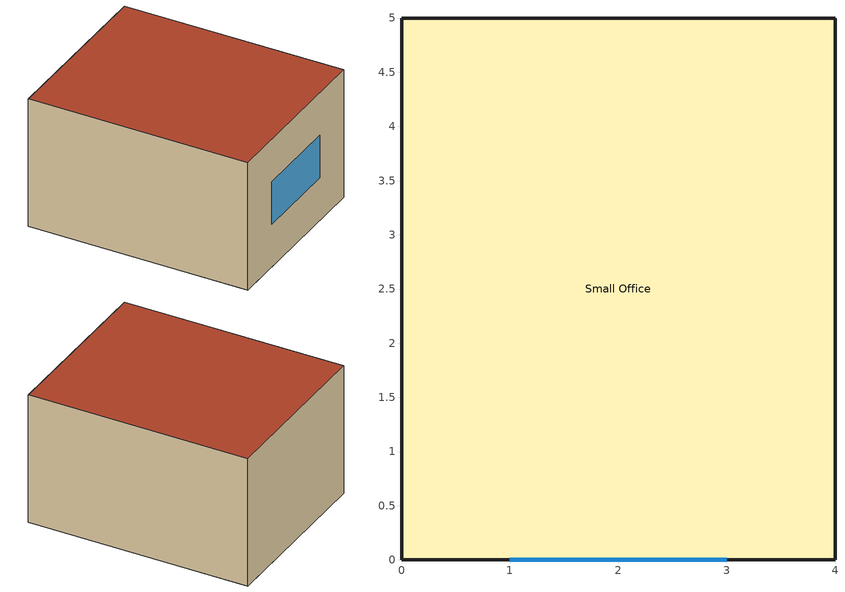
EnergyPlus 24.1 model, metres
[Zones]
Small Office
 floor ground (Opaque): 0,0 4,0 4,5 0,5 z0
 wall outside (Opaque): 0,0 4,0 4,5 0,5 0,0 z0:3
 window (Glazing): 1,0 3,0 z1:2
 roof outside (Opaque): 0,5 4,5 4,0 0,0 z3
[Material:NoMass]
Rough Layer: Rough, 0.5
[WindowMaterial:SimpleGlazingSystem]
Simple Glass: 1.5, 0.4, 0.6
[Construction]
Opaque: Rough Layer
Glazing: Simple Glass
[Zone]
Small Office: 0, 0, 0, 0, 1, 1, 3, 60
